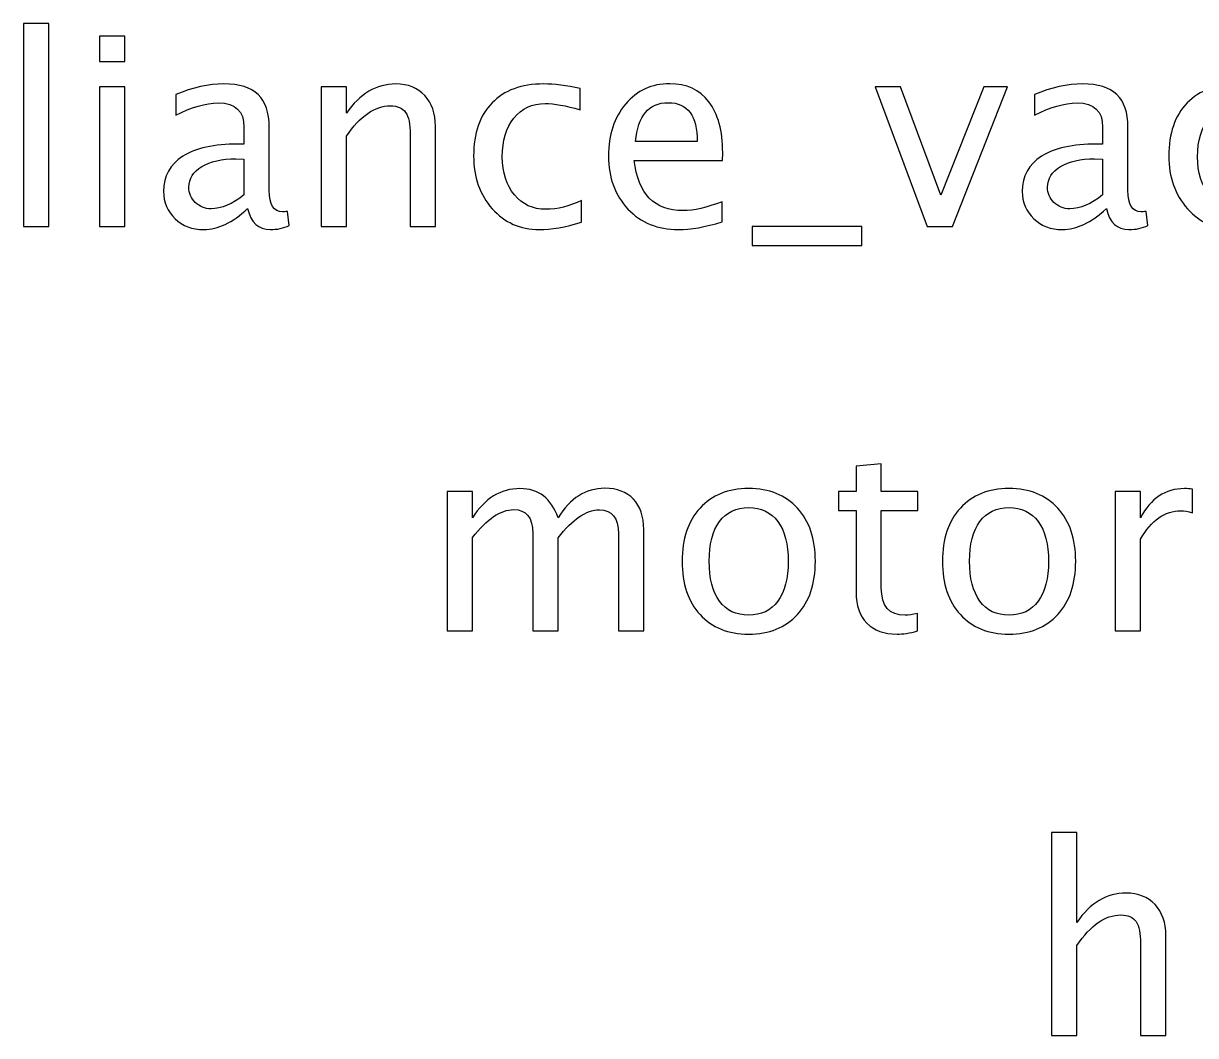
# Model space of a CAD drawing. Header units: centimetres. Extents: x -40.4 to 36.1, y -33 to 28.7.
# Drawn here: x -8.98 to -3.33, y 16.77 to 21.65 of the extents above; entities that cross this region are included whole.
import ezdxf

# ---------------------------------------------------------------- set-up
doc = ezdxf.new("R2010")
doc.units = ezdxf.units.CM
doc.header["$MEASUREMENT"] = 0
doc.layers.add('Layer 1', color=7, linetype='Continuous')

msp = doc.modelspace()

# ---------------------------------------------------------------- linework, layer by layer
at = {"layer": 'Layer 1'}
for points, knots in [([(-8.98177, 20.67044), (-8.98177, 20.67044), (-8.98177, 21.64961), (-8.98177, 21.64961), (-8.98177, 21.64961), (-8.98177, 21.64961), (-8.85985, 21.64961), (-8.85985, 21.64961), (-8.85985, 21.64961), (-8.85985, 21.64961), (-8.85985, 20.67044), (-8.85985, 20.67044), (-8.85985, 20.67044), (-8.85985, 20.67044), (-8.98177, 20.67044), (-8.98177, 20.67044)], [0, 0, 0, 0, 0.2, 0.2, 0.2, 0.2, 0.4, 0.4, 0.4, 0.4, 0.6, 0.6, 0.6, 0.6, 1, 1, 1, 1]), ([(-8.61474, 21.46673), (-8.61474, 21.46673), (-8.61474, 21.58865), (-8.61474, 21.58865), (-8.61474, 21.58865), (-8.61474, 21.58865), (-8.49282, 21.58865), (-8.49282, 21.58865), (-8.49282, 21.58865), (-8.49282, 21.58865), (-8.49282, 21.46673), (-8.49282, 21.46673), (-8.49282, 21.46673), (-8.49282, 21.46673), (-8.61474, 21.46673), (-8.61474, 21.46673)], [0, 0, 0, 0, 0.2, 0.2, 0.2, 0.2, 0.4, 0.4, 0.4, 0.4, 0.6, 0.6, 0.6, 0.6, 1, 1, 1, 1]), ([(-8.61474, 20.67044), (-8.61474, 20.67044), (-8.61474, 21.34354), (-8.61474, 21.34354), (-8.61474, 21.34354), (-8.61474, 21.34354), (-8.49282, 21.34354), (-8.49282, 21.34354), (-8.49282, 21.34354), (-8.49282, 21.34354), (-8.49282, 20.67044), (-8.49282, 20.67044), (-8.49282, 20.67044), (-8.49282, 20.67044), (-8.61474, 20.67044), (-8.61474, 20.67044)], [0, 0, 0, 0, 0.2, 0.2, 0.2, 0.2, 0.4, 0.4, 0.4, 0.4, 0.6, 0.6, 0.6, 0.6, 1, 1, 1, 1]), ([(-7.90079, 20.75617), (-7.97402, 20.68886), (-8.04451, 20.6552), (-8.11224, 20.6552), (-8.11224, 20.6552), (-8.16791, 20.6552), (-8.21427, 20.67256), (-8.25088, 20.70748), (-8.25088, 20.70748), (-8.28771, 20.74241), (-8.30613, 20.78643), (-8.30613, 20.83956), (-8.30613, 20.83956), (-8.30613, 20.91301), (-8.27523, 20.96953), (-8.21342, 21.0089), (-8.21342, 21.0089), (-8.15161, 21.04827), (-8.06292, 21.06795), (-7.94735, 21.06795), (-7.94735, 21.06795), (-7.94735, 21.06795), (-7.91878, 21.06795), (-7.91878, 21.06795), (-7.91878, 21.06795), (-7.91878, 21.06795), (-7.91878, 21.14902), (-7.91878, 21.14902), (-7.91878, 21.14902), (-7.91878, 21.22712), (-7.95942, 21.26607), (-8.04091, 21.26607), (-8.04091, 21.26607), (-8.10399, 21.26607), (-8.17299, 21.24617), (-8.24771, 21.20638), (-8.24771, 21.20638), (-8.24771, 21.20638), (-8.24771, 21.30671), (-8.24771, 21.30671), (-8.24771, 21.30671), (-8.16558, 21.34058), (-8.08811, 21.35751), (-8.01551, 21.35751), (-8.01551, 21.35751), (-7.94079, 21.35751), (-7.88555, 21.34058), (-7.8502, 21.3065), (-7.8502, 21.3065), (-7.81464, 21.27242), (-7.79686, 21.21993), (-7.79686, 21.14902), (-7.79686, 21.14902), (-7.79686, 21.14902), (-7.79686, 20.84485), (-7.79686, 20.84485), (-7.79686, 20.84485), (-7.79686, 20.77522), (-7.77548, 20.74029), (-7.73251, 20.74029), (-7.73251, 20.74029), (-7.72722, 20.74029), (-7.71939, 20.74114), (-7.70902, 20.74283), (-7.70902, 20.74283), (-7.70902, 20.74283), (-7.70034, 20.6751), (-7.70034, 20.6751), (-7.70034, 20.6751), (-7.72807, 20.66176), (-7.75855, 20.6552), (-7.79199, 20.6552), (-7.79199, 20.6552), (-7.84893, 20.6552), (-7.88512, 20.68886), (-7.90079, 20.75617)], [0, 0, 0, 0, 0.05, 0.05, 0.05, 0.05, 0.1, 0.1, 0.1, 0.1, 0.15, 0.15, 0.15, 0.15, 0.2, 0.2, 0.2, 0.2, 0.25, 0.25, 0.25, 0.25, 0.3, 0.3, 0.3, 0.3, 0.35, 0.35, 0.35, 0.35, 0.4, 0.4, 0.4, 0.4, 0.45, 0.45, 0.45, 0.45, 0.5, 0.5, 0.5, 0.5, 0.55, 0.55, 0.55, 0.55, 0.6, 0.6, 0.6, 0.6, 0.65, 0.65, 0.65, 0.65, 0.7, 0.7, 0.7, 0.7, 0.75, 0.75, 0.75, 0.75, 0.8, 0.8, 0.8, 0.8, 0.85, 0.85, 0.85, 0.85, 0.9, 0.9, 0.9, 0.9, 1, 1, 1, 1]), ([(-7.54646, 20.67044), (-7.54646, 20.67044), (-7.54646, 21.34354), (-7.54646, 21.34354), (-7.54646, 21.34354), (-7.54646, 21.34354), (-7.42454, 21.34354), (-7.42454, 21.34354), (-7.42454, 21.34354), (-7.42454, 21.34354), (-7.42454, 21.21633), (-7.42454, 21.21633), (-7.42454, 21.21633), (-7.35998, 21.31052), (-7.28082, 21.35751), (-7.18726, 21.35751), (-7.18726, 21.35751), (-7.12842, 21.35751), (-7.08164, 21.3391), (-7.04714, 21.30205), (-7.04714, 21.30205), (-7.01264, 21.26522), (-6.99528, 21.21548), (-6.99528, 21.15325), (-6.99528, 21.15325), (-6.99528, 21.15325), (-6.99528, 20.67044), (-6.99528, 20.67044), (-6.99528, 20.67044), (-6.99528, 20.67044), (-7.1172, 20.67044), (-7.1172, 20.67044), (-7.1172, 20.67044), (-7.1172, 20.67044), (-7.1172, 21.11346), (-7.1172, 21.11346), (-7.1172, 21.11346), (-7.1172, 21.16341), (-7.12461, 21.19897), (-7.13921, 21.22014), (-7.13921, 21.22014), (-7.15403, 21.24152), (-7.17837, 21.2521), (-7.21245, 21.2521), (-7.21245, 21.2521), (-7.28738, 21.2521), (-7.35808, 21.20321), (-7.42454, 21.10542), (-7.42454, 21.10542), (-7.42454, 21.10542), (-7.42454, 20.67044), (-7.42454, 20.67044), (-7.42454, 20.67044), (-7.42454, 20.67044), (-7.54646, 20.67044), (-7.54646, 20.67044)], [0, 0, 0, 0, 0.0666667, 0.0666667, 0.0666667, 0.0666667, 0.1333333, 0.1333333, 0.1333333, 0.1333333, 0.2, 0.2, 0.2, 0.2, 0.2666667, 0.2666667, 0.2666667, 0.2666667, 0.3333333, 0.3333333, 0.3333333, 0.3333333, 0.4, 0.4, 0.4, 0.4, 0.4666667, 0.4666667, 0.4666667, 0.4666667, 0.5333333, 0.5333333, 0.5333333, 0.5333333, 0.6, 0.6, 0.6, 0.6, 0.6666667, 0.6666667, 0.6666667, 0.6666667, 0.7333333, 0.7333333, 0.7333333, 0.7333333, 0.8, 0.8, 0.8, 0.8, 0.8666667, 0.8666667, 0.8666667, 0.8666667, 1, 1, 1, 1]), ([(-6.29085, 20.69076), (-6.3698, 20.66705), (-6.43796, 20.6552), (-6.49532, 20.6552), (-6.49532, 20.6552), (-6.58634, 20.6552), (-6.66169, 20.68886), (-6.72159, 20.75595), (-6.72159, 20.75595), (-6.78149, 20.82326), (-6.81155, 20.90814), (-6.81155, 21.01038), (-6.81155, 21.01038), (-6.81155, 21.1196), (-6.78192, 21.2049), (-6.72265, 21.26586), (-6.72265, 21.26586), (-6.66338, 21.32703), (-6.58062, 21.35751), (-6.47436, 21.35751), (-6.47436, 21.35751), (-6.42208, 21.35751), (-6.36324, 21.35031), (-6.29847, 21.33592), (-6.29847, 21.33592), (-6.29847, 21.33592), (-6.29847, 21.23305), (-6.29847, 21.23305), (-6.29847, 21.23305), (-6.36726, 21.25337), (-6.42335, 21.26353), (-6.46653, 21.26353), (-6.46653, 21.26353), (-6.52919, 21.26353), (-6.57935, 21.24004), (-6.61682, 21.19326), (-6.61682, 21.19326), (-6.65428, 21.14648), (-6.67312, 21.08404), (-6.67312, 21.00614), (-6.67312, 21.00614), (-6.67312, 20.93058), (-6.65365, 20.86962), (-6.61491, 20.82284), (-6.61491, 20.82284), (-6.57618, 20.77627), (-6.52559, 20.75299), (-6.46272, 20.75299), (-6.46272, 20.75299), (-6.40705, 20.75299), (-6.3499, 20.76738), (-6.29085, 20.79617), (-6.29085, 20.79617), (-6.29085, 20.79617), (-6.29085, 20.69076), (-6.29085, 20.69076)], [0, 0, 0, 0, 0.0666667, 0.0666667, 0.0666667, 0.0666667, 0.1333333, 0.1333333, 0.1333333, 0.1333333, 0.2, 0.2, 0.2, 0.2, 0.2666667, 0.2666667, 0.2666667, 0.2666667, 0.3333333, 0.3333333, 0.3333333, 0.3333333, 0.4, 0.4, 0.4, 0.4, 0.4666667, 0.4666667, 0.4666667, 0.4666667, 0.5333333, 0.5333333, 0.5333333, 0.5333333, 0.6, 0.6, 0.6, 0.6, 0.6666667, 0.6666667, 0.6666667, 0.6666667, 0.7333333, 0.7333333, 0.7333333, 0.7333333, 0.8, 0.8, 0.8, 0.8, 0.8666667, 0.8666667, 0.8666667, 0.8666667, 1, 1, 1, 1]), ([(-5.61373, 20.69203), (-5.69564, 20.66748), (-5.76571, 20.6552), (-5.82413, 20.6552), (-5.82413, 20.6552), (-5.92382, 20.6552), (-6.00489, 20.68822), (-6.06733, 20.75405), (-6.06733, 20.75405), (-6.12977, 20.81988), (-6.1611, 20.90518), (-6.1611, 21.01017), (-6.1611, 21.01017), (-6.1611, 21.11198), (-6.13358, 21.19559), (-6.07834, 21.26099), (-6.07834, 21.26099), (-6.02309, 21.32618), (-5.9524, 21.35878), (-5.86625, 21.35878), (-5.86625, 21.35878), (-5.78476, 21.35878), (-5.72168, 21.32978), (-5.67723, 21.27179), (-5.67723, 21.27179), (-5.63278, 21.21379), (-5.61055, 21.13166), (-5.61055, 21.02519), (-5.61055, 21.02519), (-5.61055, 21.02519), (-5.61119, 20.98794), (-5.61119, 20.98794), (-5.61119, 20.98794), (-5.61119, 20.98794), (-6.03664, 20.98794), (-6.03664, 20.98794), (-6.03664, 20.98794), (-6.01886, 20.82707), (-5.94033, 20.74664), (-5.80127, 20.74664), (-5.80127, 20.74664), (-5.75025, 20.74664), (-5.68781, 20.76103), (-5.61373, 20.78982), (-5.61373, 20.78982), (-5.61373, 20.78982), (-5.61373, 20.69203), (-5.61373, 20.69203)], [0, 0, 0, 0, 0.0769231, 0.0769231, 0.0769231, 0.0769231, 0.1538462, 0.1538462, 0.1538462, 0.1538462, 0.2307692, 0.2307692, 0.2307692, 0.2307692, 0.3076923, 0.3076923, 0.3076923, 0.3076923, 0.3846154, 0.3846154, 0.3846154, 0.3846154, 0.4615385, 0.4615385, 0.4615385, 0.4615385, 0.5384615, 0.5384615, 0.5384615, 0.5384615, 0.6153846, 0.6153846, 0.6153846, 0.6153846, 0.6923077, 0.6923077, 0.6923077, 0.6923077, 0.7692308, 0.7692308, 0.7692308, 0.7692308, 0.8461538, 0.8461538, 0.8461538, 0.8461538, 1, 1, 1, 1]), ([(-4.62504, 20.67044), (-4.62504, 20.67044), (-4.87565, 21.34354), (-4.87565, 21.34354), (-4.87565, 21.34354), (-4.87565, 21.34354), (-4.75373, 21.34354), (-4.75373, 21.34354), (-4.75373, 21.34354), (-4.75373, 21.34354), (-4.55836, 20.82051), (-4.55836, 20.82051), (-4.55836, 20.82051), (-4.55836, 20.82051), (-4.35156, 21.34354), (-4.35156, 21.34354), (-4.35156, 21.34354), (-4.35156, 21.34354), (-4.23684, 21.34354), (-4.23684, 21.34354), (-4.23684, 21.34354), (-4.23684, 21.34354), (-4.5029, 20.67044), (-4.5029, 20.67044), (-4.5029, 20.67044), (-4.5029, 20.67044), (-4.62504, 20.67044), (-4.62504, 20.67044)], [0, 0, 0, 0, 0.125, 0.125, 0.125, 0.125, 0.25, 0.25, 0.25, 0.25, 0.375, 0.375, 0.375, 0.375, 0.5, 0.5, 0.5, 0.5, 0.625, 0.625, 0.625, 0.625, 0.75, 0.75, 0.75, 0.75, 1, 1, 1, 1]), ([(-3.76101, 20.75617), (-3.83424, 20.68886), (-3.90473, 20.6552), (-3.97246, 20.6552), (-3.97246, 20.6552), (-4.02813, 20.6552), (-4.07449, 20.67256), (-4.1111, 20.70748), (-4.1111, 20.70748), (-4.14793, 20.74241), (-4.16635, 20.78643), (-4.16635, 20.83956), (-4.16635, 20.83956), (-4.16635, 20.91301), (-4.13545, 20.96953), (-4.07364, 21.0089), (-4.07364, 21.0089), (-4.01183, 21.04827), (-3.92314, 21.06795), (-3.80757, 21.06795), (-3.80757, 21.06795), (-3.80757, 21.06795), (-3.779, 21.06795), (-3.779, 21.06795), (-3.779, 21.06795), (-3.779, 21.06795), (-3.779, 21.14902), (-3.779, 21.14902), (-3.779, 21.14902), (-3.779, 21.22712), (-3.81964, 21.26607), (-3.90113, 21.26607), (-3.90113, 21.26607), (-3.96421, 21.26607), (-4.03321, 21.24617), (-4.10793, 21.20638), (-4.10793, 21.20638), (-4.10793, 21.20638), (-4.10793, 21.30671), (-4.10793, 21.30671), (-4.10793, 21.30671), (-4.0258, 21.34058), (-3.94833, 21.35751), (-3.87573, 21.35751), (-3.87573, 21.35751), (-3.80101, 21.35751), (-3.74577, 21.34058), (-3.71042, 21.3065), (-3.71042, 21.3065), (-3.67486, 21.27242), (-3.65708, 21.21993), (-3.65708, 21.14902), (-3.65708, 21.14902), (-3.65708, 21.14902), (-3.65708, 20.84485), (-3.65708, 20.84485), (-3.65708, 20.84485), (-3.65708, 20.77522), (-3.6357, 20.74029), (-3.59273, 20.74029), (-3.59273, 20.74029), (-3.58744, 20.74029), (-3.57961, 20.74114), (-3.56924, 20.74283), (-3.56924, 20.74283), (-3.56924, 20.74283), (-3.56056, 20.6751), (-3.56056, 20.6751), (-3.56056, 20.6751), (-3.58829, 20.66176), (-3.61877, 20.6552), (-3.65221, 20.6552), (-3.65221, 20.6552), (-3.70915, 20.6552), (-3.74534, 20.68886), (-3.76101, 20.75617)], [0, 0, 0, 0, 0.05, 0.05, 0.05, 0.05, 0.1, 0.1, 0.1, 0.1, 0.15, 0.15, 0.15, 0.15, 0.2, 0.2, 0.2, 0.2, 0.25, 0.25, 0.25, 0.25, 0.3, 0.3, 0.3, 0.3, 0.35, 0.35, 0.35, 0.35, 0.4, 0.4, 0.4, 0.4, 0.45, 0.45, 0.45, 0.45, 0.5, 0.5, 0.5, 0.5, 0.55, 0.55, 0.55, 0.55, 0.6, 0.6, 0.6, 0.6, 0.65, 0.65, 0.65, 0.65, 0.7, 0.7, 0.7, 0.7, 0.75, 0.75, 0.75, 0.75, 0.8, 0.8, 0.8, 0.8, 0.85, 0.85, 0.85, 0.85, 0.9, 0.9, 0.9, 0.9, 1, 1, 1, 1]), ([(-2.93932, 20.69076), (-3.01827, 20.66705), (-3.08643, 20.6552), (-3.14379, 20.6552), (-3.14379, 20.6552), (-3.23481, 20.6552), (-3.31016, 20.68886), (-3.37006, 20.75595), (-3.37006, 20.75595), (-3.42996, 20.82326), (-3.46002, 20.90814), (-3.46002, 21.01038), (-3.46002, 21.01038), (-3.46002, 21.1196), (-3.43039, 21.2049), (-3.37112, 21.26586), (-3.37112, 21.26586), (-3.31185, 21.32703), (-3.22909, 21.35751), (-3.12283, 21.35751), (-3.12283, 21.35751), (-3.07055, 21.35751), (-3.01171, 21.35031), (-2.94694, 21.33592), (-2.94694, 21.33592), (-2.94694, 21.33592), (-2.94694, 21.23305), (-2.94694, 21.23305), (-2.94694, 21.23305), (-3.01573, 21.25337), (-3.07182, 21.26353), (-3.115, 21.26353), (-3.115, 21.26353), (-3.17766, 21.26353), (-3.22782, 21.24004), (-3.26529, 21.19326), (-3.26529, 21.19326), (-3.30275, 21.14648), (-3.32159, 21.08404), (-3.32159, 21.00614), (-3.32159, 21.00614), (-3.32159, 20.93058), (-3.30212, 20.86962), (-3.26338, 20.82284), (-3.26338, 20.82284), (-3.22465, 20.77627), (-3.17406, 20.75299), (-3.11119, 20.75299), (-3.11119, 20.75299), (-3.05552, 20.75299), (-2.99837, 20.76738), (-2.93932, 20.79617), (-2.93932, 20.79617), (-2.93932, 20.79617), (-2.93932, 20.69076), (-2.93932, 20.69076)], [0, 0, 0, 0, 0.0666667, 0.0666667, 0.0666667, 0.0666667, 0.1333333, 0.1333333, 0.1333333, 0.1333333, 0.2, 0.2, 0.2, 0.2, 0.2666667, 0.2666667, 0.2666667, 0.2666667, 0.3333333, 0.3333333, 0.3333333, 0.3333333, 0.4, 0.4, 0.4, 0.4, 0.4666667, 0.4666667, 0.4666667, 0.4666667, 0.5333333, 0.5333333, 0.5333333, 0.5333333, 0.6, 0.6, 0.6, 0.6, 0.6666667, 0.6666667, 0.6666667, 0.6666667, 0.7333333, 0.7333333, 0.7333333, 0.7333333, 0.8, 0.8, 0.8, 0.8, 0.8666667, 0.8666667, 0.8666667, 0.8666667, 1, 1, 1, 1]), ([(-6.03029, 21.07938), (-6.03029, 21.07938), (-5.73311, 21.07938), (-5.73311, 21.07938), (-5.73311, 21.07938), (-5.73311, 21.20469), (-5.77989, 21.26734), (-5.87323, 21.26734), (-5.87323, 21.26734), (-5.96721, 21.26734), (-6.01949, 21.20469), (-6.03029, 21.07938)], [0, 0, 0, 0, 0.25, 0.25, 0.25, 0.25, 0.5, 0.5, 0.5, 0.5, 1, 1, 1, 1]), ([(-7.91878, 20.82263), (-7.91878, 20.82263), (-7.91878, 20.99556), (-7.91878, 20.99556), (-7.91878, 20.99556), (-7.91878, 20.99556), (-7.95794, 20.99683), (-7.95794, 20.99683), (-7.95794, 20.99683), (-8.02567, 20.99683), (-8.08028, 20.98434), (-8.12198, 20.95937), (-8.12198, 20.95937), (-8.16347, 20.93418), (-8.18421, 20.90095), (-8.18421, 20.85946), (-8.18421, 20.85946), (-8.18421, 20.83046), (-8.17384, 20.80591), (-8.15331, 20.7858), (-8.15331, 20.7858), (-8.13256, 20.76569), (-8.10737, 20.75553), (-8.07753, 20.75553), (-8.07753, 20.75553), (-8.02673, 20.75553), (-7.97381, 20.77797), (-7.91878, 20.82263)], [0, 0, 0, 0, 0.125, 0.125, 0.125, 0.125, 0.25, 0.25, 0.25, 0.25, 0.375, 0.375, 0.375, 0.375, 0.5, 0.5, 0.5, 0.5, 0.625, 0.625, 0.625, 0.625, 0.75, 0.75, 0.75, 0.75, 1, 1, 1, 1]), ([(-3.779, 20.82263), (-3.779, 20.82263), (-3.779, 20.99556), (-3.779, 20.99556), (-3.779, 20.99556), (-3.779, 20.99556), (-3.81816, 20.99683), (-3.81816, 20.99683), (-3.81816, 20.99683), (-3.88589, 20.99683), (-3.9405, 20.98434), (-3.9822, 20.95937), (-3.9822, 20.95937), (-4.02369, 20.93418), (-4.04443, 20.90095), (-4.04443, 20.85946), (-4.04443, 20.85946), (-4.04443, 20.83046), (-4.03406, 20.80591), (-4.01353, 20.7858), (-4.01353, 20.7858), (-3.99278, 20.76569), (-3.96759, 20.75553), (-3.93775, 20.75553), (-3.93775, 20.75553), (-3.88695, 20.75553), (-3.83403, 20.77797), (-3.779, 20.82263)], [0, 0, 0, 0, 0.125, 0.125, 0.125, 0.125, 0.25, 0.25, 0.25, 0.25, 0.375, 0.375, 0.375, 0.375, 0.5, 0.5, 0.5, 0.5, 0.625, 0.625, 0.625, 0.625, 0.75, 0.75, 0.75, 0.75, 1, 1, 1, 1]), ([(-5.46874, 20.579), (-5.46874, 20.579), (-5.46874, 20.67044), (-5.46874, 20.67044), (-5.46874, 20.67044), (-5.46874, 20.67044), (-4.94042, 20.67044), (-4.94042, 20.67044), (-4.94042, 20.67044), (-4.94042, 20.67044), (-4.94042, 20.579), (-4.94042, 20.579), (-4.94042, 20.579), (-4.94042, 20.579), (-5.46874, 20.579), (-5.46874, 20.579)], [0, 0, 0, 0, 0.2, 0.2, 0.2, 0.2, 0.4, 0.4, 0.4, 0.4, 0.6, 0.6, 0.6, 0.6, 1, 1, 1, 1]), ([(-4.67201, 18.71908), (-4.70969, 18.70871), (-4.74249, 18.70363), (-4.77022, 18.70363), (-4.77022, 18.70363), (-4.83245, 18.70363), (-4.88092, 18.72141), (-4.91564, 18.75697), (-4.91564, 18.75697), (-4.95056, 18.79253), (-4.96792, 18.84185), (-4.96792, 18.90514), (-4.96792, 18.90514), (-4.96792, 18.90514), (-4.96792, 19.30053), (-4.96792, 19.30053), (-4.96792, 19.30053), (-4.96792, 19.30053), (-5.05216, 19.30053), (-5.05216, 19.30053), (-5.05216, 19.30053), (-5.05216, 19.30053), (-5.05216, 19.39197), (-5.05216, 19.39197), (-5.05216, 19.39197), (-5.05216, 19.39197), (-4.96792, 19.39197), (-4.96792, 19.39197), (-4.96792, 19.39197), (-4.96792, 19.39197), (-4.96792, 19.51368), (-4.96792, 19.51368), (-4.96792, 19.51368), (-4.96792, 19.51368), (-4.846, 19.52532), (-4.846, 19.52532), (-4.846, 19.52532), (-4.846, 19.52532), (-4.846, 19.39197), (-4.846, 19.39197), (-4.846, 19.39197), (-4.846, 19.39197), (-4.66947, 19.39197), (-4.66947, 19.39197), (-4.66947, 19.39197), (-4.66947, 19.39197), (-4.66947, 19.30053), (-4.66947, 19.30053), (-4.66947, 19.30053), (-4.66947, 19.30053), (-4.846, 19.30053), (-4.846, 19.30053), (-4.846, 19.30053), (-4.846, 19.30053), (-4.846, 18.92715), (-4.846, 18.92715), (-4.846, 18.92715), (-4.846, 18.8391), (-4.80769, 18.79507), (-4.73128, 18.79507), (-4.73128, 18.79507), (-4.71498, 18.79507), (-4.69529, 18.79782), (-4.67201, 18.80311), (-4.67201, 18.80311), (-4.67201, 18.80311), (-4.67201, 18.71908), (-4.67201, 18.71908)], [0, 0, 0, 0, 0.0555556, 0.0555556, 0.0555556, 0.0555556, 0.1111111, 0.1111111, 0.1111111, 0.1111111, 0.1666667, 0.1666667, 0.1666667, 0.1666667, 0.2222222, 0.2222222, 0.2222222, 0.2222222, 0.2777778, 0.2777778, 0.2777778, 0.2777778, 0.3333333, 0.3333333, 0.3333333, 0.3333333, 0.3888889, 0.3888889, 0.3888889, 0.3888889, 0.4444444, 0.4444444, 0.4444444, 0.4444444, 0.5, 0.5, 0.5, 0.5, 0.5555556, 0.5555556, 0.5555556, 0.5555556, 0.6111111, 0.6111111, 0.6111111, 0.6111111, 0.6666667, 0.6666667, 0.6666667, 0.6666667, 0.7222222, 0.7222222, 0.7222222, 0.7222222, 0.7777778, 0.7777778, 0.7777778, 0.7777778, 0.8333333, 0.8333333, 0.8333333, 0.8333333, 0.8888889, 0.8888889, 0.8888889, 0.8888889, 1, 1, 1, 1]), ([(-6.93896, 18.71887), (-6.93896, 18.71887), (-6.93896, 19.39197), (-6.93896, 19.39197), (-6.93896, 19.39197), (-6.93896, 19.39197), (-6.81704, 19.39197), (-6.81704, 19.39197), (-6.81704, 19.39197), (-6.81704, 19.39197), (-6.81704, 19.26476), (-6.81704, 19.26476), (-6.81704, 19.26476), (-6.75756, 19.35895), (-6.68136, 19.40594), (-6.58802, 19.40594), (-6.58802, 19.40594), (-6.49806, 19.40594), (-6.43689, 19.35895), (-6.40429, 19.26476), (-6.40429, 19.26476), (-6.3465, 19.3598), (-6.27115, 19.40721), (-6.17865, 19.40721), (-6.17865, 19.40721), (-6.1196, 19.40721), (-6.07367, 19.38985), (-6.04086, 19.35493), (-6.04086, 19.35493), (-6.00805, 19.32), (-5.99154, 19.27111), (-5.99154, 19.20824), (-5.99154, 19.20824), (-5.99154, 19.20824), (-5.99154, 18.71887), (-5.99154, 18.71887), (-5.99154, 18.71887), (-5.99154, 18.71887), (-6.11346, 18.71887), (-6.11346, 18.71887), (-6.11346, 18.71887), (-6.11346, 18.71887), (-6.11346, 19.18814), (-6.11346, 19.18814), (-6.11346, 19.18814), (-6.11346, 19.26476), (-6.14394, 19.30307), (-6.2049, 19.30307), (-6.2049, 19.30307), (-6.26819, 19.30307), (-6.33465, 19.25841), (-6.40429, 19.16887), (-6.40429, 19.16887), (-6.40429, 19.16887), (-6.40429, 18.71887), (-6.40429, 18.71887), (-6.40429, 18.71887), (-6.40429, 18.71887), (-6.52621, 18.71887), (-6.52621, 18.71887), (-6.52621, 18.71887), (-6.52621, 18.71887), (-6.52621, 19.18856), (-6.52621, 19.18856), (-6.52621, 19.18856), (-6.52621, 19.26582), (-6.55711, 19.30434), (-6.61913, 19.30434), (-6.61913, 19.30434), (-6.68073, 19.30434), (-6.74677, 19.25947), (-6.81704, 19.16951), (-6.81704, 19.16951), (-6.81704, 19.16951), (-6.81704, 18.71887), (-6.81704, 18.71887), (-6.81704, 18.71887), (-6.81704, 18.71887), (-6.93896, 18.71887), (-6.93896, 18.71887)], [0, 0, 0, 0, 0.047619, 0.047619, 0.047619, 0.047619, 0.0952381, 0.0952381, 0.0952381, 0.0952381, 0.1428571, 0.1428571, 0.1428571, 0.1428571, 0.1904762, 0.1904762, 0.1904762, 0.1904762, 0.2380952, 0.2380952, 0.2380952, 0.2380952, 0.2857143, 0.2857143, 0.2857143, 0.2857143, 0.3333333, 0.3333333, 0.3333333, 0.3333333, 0.3809524, 0.3809524, 0.3809524, 0.3809524, 0.4285714, 0.4285714, 0.4285714, 0.4285714, 0.4761905, 0.4761905, 0.4761905, 0.4761905, 0.5238095, 0.5238095, 0.5238095, 0.5238095, 0.5714286, 0.5714286, 0.5714286, 0.5714286, 0.6190476, 0.6190476, 0.6190476, 0.6190476, 0.6666667, 0.6666667, 0.6666667, 0.6666667, 0.7142857, 0.7142857, 0.7142857, 0.7142857, 0.7619048, 0.7619048, 0.7619048, 0.7619048, 0.8095238, 0.8095238, 0.8095238, 0.8095238, 0.8571429, 0.8571429, 0.8571429, 0.8571429, 0.9047619, 0.9047619, 0.9047619, 0.9047619, 1, 1, 1, 1]), ([(-5.48523, 18.70363), (-5.58408, 18.70363), (-5.66239, 18.73517), (-5.71997, 18.79825), (-5.71997, 18.79825), (-5.77775, 18.86132), (-5.80654, 18.94705), (-5.80654, 19.05521), (-5.80654, 19.05521), (-5.80654, 19.16316), (-5.77775, 19.24867), (-5.71997, 19.31154), (-5.71997, 19.31154), (-5.66239, 19.3744), (-5.58408, 19.40594), (-5.48523, 19.40594), (-5.48523, 19.40594), (-5.38638, 19.40594), (-5.30806, 19.3744), (-5.25049, 19.31154), (-5.25049, 19.31154), (-5.19271, 19.24867), (-5.16392, 19.16316), (-5.16392, 19.05521), (-5.16392, 19.05521), (-5.16392, 18.94705), (-5.19271, 18.86132), (-5.25049, 18.79825), (-5.25049, 18.79825), (-5.30806, 18.73517), (-5.38638, 18.70363), (-5.48523, 18.70363)], [0, 0, 0, 0, 0.1111111, 0.1111111, 0.1111111, 0.1111111, 0.2222222, 0.2222222, 0.2222222, 0.2222222, 0.3333333, 0.3333333, 0.3333333, 0.3333333, 0.4444444, 0.4444444, 0.4444444, 0.4444444, 0.5555556, 0.5555556, 0.5555556, 0.5555556, 0.6666667, 0.6666667, 0.6666667, 0.6666667, 0.7777778, 0.7777778, 0.7777778, 0.7777778, 1, 1, 1, 1]), ([(-4.23005, 18.70363), (-4.3289, 18.70363), (-4.40721, 18.73517), (-4.46479, 18.79825), (-4.46479, 18.79825), (-4.52257, 18.86132), (-4.55136, 18.94705), (-4.55136, 19.05521), (-4.55136, 19.05521), (-4.55136, 19.16316), (-4.52257, 19.24867), (-4.46479, 19.31154), (-4.46479, 19.31154), (-4.40721, 19.3744), (-4.3289, 19.40594), (-4.23005, 19.40594), (-4.23005, 19.40594), (-4.1312, 19.40594), (-4.05288, 19.3744), (-3.99531, 19.31154), (-3.99531, 19.31154), (-3.93753, 19.24867), (-3.90874, 19.16316), (-3.90874, 19.05521), (-3.90874, 19.05521), (-3.90874, 18.94705), (-3.93753, 18.86132), (-3.99531, 18.79825), (-3.99531, 18.79825), (-4.05288, 18.73517), (-4.1312, 18.70363), (-4.23005, 18.70363)], [0, 0, 0, 0, 0.1111111, 0.1111111, 0.1111111, 0.1111111, 0.2222222, 0.2222222, 0.2222222, 0.2222222, 0.3333333, 0.3333333, 0.3333333, 0.3333333, 0.4444444, 0.4444444, 0.4444444, 0.4444444, 0.5555556, 0.5555556, 0.5555556, 0.5555556, 0.6666667, 0.6666667, 0.6666667, 0.6666667, 0.7777778, 0.7777778, 0.7777778, 0.7777778, 1, 1, 1, 1]), ([(-3.71782, 18.71887), (-3.71782, 18.71887), (-3.71782, 19.39197), (-3.71782, 19.39197), (-3.71782, 19.39197), (-3.71782, 19.39197), (-3.5959, 19.39197), (-3.5959, 19.39197), (-3.5959, 19.39197), (-3.5959, 19.39197), (-3.5959, 19.26476), (-3.5959, 19.26476), (-3.5959, 19.26476), (-3.54743, 19.35895), (-3.47715, 19.40594), (-3.38487, 19.40594), (-3.38487, 19.40594), (-3.37238, 19.40594), (-3.35926, 19.40488), (-3.34571, 19.40277), (-3.34571, 19.40277), (-3.34571, 19.40277), (-3.34571, 19.28868), (-3.34571, 19.28868), (-3.34571, 19.28868), (-3.36688, 19.29566), (-3.3855, 19.29926), (-3.40159, 19.29926), (-3.40159, 19.29926), (-3.47906, 19.29926), (-3.54383, 19.25354), (-3.5959, 19.16189), (-3.5959, 19.16189), (-3.5959, 19.16189), (-3.5959, 18.71887), (-3.5959, 18.71887), (-3.5959, 18.71887), (-3.5959, 18.71887), (-3.71782, 18.71887), (-3.71782, 18.71887)], [0, 0, 0, 0, 0.0909091, 0.0909091, 0.0909091, 0.0909091, 0.1818182, 0.1818182, 0.1818182, 0.1818182, 0.2727273, 0.2727273, 0.2727273, 0.2727273, 0.3636364, 0.3636364, 0.3636364, 0.3636364, 0.4545455, 0.4545455, 0.4545455, 0.4545455, 0.5454545, 0.5454545, 0.5454545, 0.5454545, 0.6363636, 0.6363636, 0.6363636, 0.6363636, 0.7272727, 0.7272727, 0.7272727, 0.7272727, 0.8181818, 0.8181818, 0.8181818, 0.8181818, 1, 1, 1, 1]), ([(-5.48544, 18.79507), (-5.42512, 18.79507), (-5.37813, 18.81772), (-5.34468, 18.86323), (-5.34468, 18.86323), (-5.31145, 18.90852), (-5.29473, 18.97266), (-5.29473, 19.05521), (-5.29473, 19.05521), (-5.29473, 19.13755), (-5.31145, 19.20147), (-5.34468, 19.24677), (-5.34468, 19.24677), (-5.37813, 19.29185), (-5.42512, 19.3145), (-5.48544, 19.3145), (-5.48544, 19.3145), (-5.54598, 19.3145), (-5.59297, 19.29185), (-5.62599, 19.24677), (-5.62599, 19.24677), (-5.65922, 19.20147), (-5.67573, 19.13755), (-5.67573, 19.05521), (-5.67573, 19.05521), (-5.67573, 18.97266), (-5.65922, 18.90852), (-5.62599, 18.86323), (-5.62599, 18.86323), (-5.59297, 18.81772), (-5.54598, 18.79507), (-5.48544, 18.79507)], [0, 0, 0, 0, 0.1111111, 0.1111111, 0.1111111, 0.1111111, 0.2222222, 0.2222222, 0.2222222, 0.2222222, 0.3333333, 0.3333333, 0.3333333, 0.3333333, 0.4444444, 0.4444444, 0.4444444, 0.4444444, 0.5555556, 0.5555556, 0.5555556, 0.5555556, 0.6666667, 0.6666667, 0.6666667, 0.6666667, 0.7777778, 0.7777778, 0.7777778, 0.7777778, 1, 1, 1, 1]), ([(-4.23026, 18.79507), (-4.16994, 18.79507), (-4.12295, 18.81772), (-4.0895, 18.86323), (-4.0895, 18.86323), (-4.05627, 18.90852), (-4.03955, 18.97266), (-4.03955, 19.05521), (-4.03955, 19.05521), (-4.03955, 19.13755), (-4.05627, 19.20147), (-4.0895, 19.24677), (-4.0895, 19.24677), (-4.12295, 19.29185), (-4.16994, 19.3145), (-4.23026, 19.3145), (-4.23026, 19.3145), (-4.2908, 19.3145), (-4.33779, 19.29185), (-4.37081, 19.24677), (-4.37081, 19.24677), (-4.40404, 19.20147), (-4.42055, 19.13755), (-4.42055, 19.05521), (-4.42055, 19.05521), (-4.42055, 18.97266), (-4.40404, 18.90852), (-4.37081, 18.86323), (-4.37081, 18.86323), (-4.33779, 18.81772), (-4.2908, 18.79507), (-4.23026, 18.79507)], [0, 0, 0, 0, 0.1111111, 0.1111111, 0.1111111, 0.1111111, 0.2222222, 0.2222222, 0.2222222, 0.2222222, 0.3333333, 0.3333333, 0.3333333, 0.3333333, 0.4444444, 0.4444444, 0.4444444, 0.4444444, 0.5555556, 0.5555556, 0.5555556, 0.5555556, 0.6666667, 0.6666667, 0.6666667, 0.6666667, 0.7777778, 0.7777778, 0.7777778, 0.7777778, 1, 1, 1, 1]), ([(-4.02526, 16.7673), (-4.02526, 16.7673), (-4.02526, 17.74647), (-4.02526, 17.74647), (-4.02526, 17.74647), (-4.02526, 17.74647), (-3.90334, 17.74647), (-3.90334, 17.74647), (-3.90334, 17.74647), (-3.90334, 17.74647), (-3.90334, 17.31319), (-3.90334, 17.31319), (-3.90334, 17.31319), (-3.83878, 17.40738), (-3.75962, 17.45437), (-3.66606, 17.45437), (-3.66606, 17.45437), (-3.60722, 17.45437), (-3.56044, 17.43596), (-3.52594, 17.39891), (-3.52594, 17.39891), (-3.49144, 17.36208), (-3.47408, 17.31234), (-3.47408, 17.25011), (-3.47408, 17.25011), (-3.47408, 17.25011), (-3.47408, 16.7673), (-3.47408, 16.7673), (-3.47408, 16.7673), (-3.47408, 16.7673), (-3.596, 16.7673), (-3.596, 16.7673), (-3.596, 16.7673), (-3.596, 16.7673), (-3.596, 17.21032), (-3.596, 17.21032), (-3.596, 17.21032), (-3.596, 17.26027), (-3.60341, 17.29583), (-3.61801, 17.317), (-3.61801, 17.317), (-3.63283, 17.33838), (-3.65717, 17.34896), (-3.69125, 17.34896), (-3.69125, 17.34896), (-3.76618, 17.34896), (-3.83688, 17.30007), (-3.90334, 17.20228), (-3.90334, 17.20228), (-3.90334, 17.20228), (-3.90334, 16.7673), (-3.90334, 16.7673), (-3.90334, 16.7673), (-3.90334, 16.7673), (-4.02526, 16.7673), (-4.02526, 16.7673)], [0, 0, 0, 0, 0.0666667, 0.0666667, 0.0666667, 0.0666667, 0.1333333, 0.1333333, 0.1333333, 0.1333333, 0.2, 0.2, 0.2, 0.2, 0.2666667, 0.2666667, 0.2666667, 0.2666667, 0.3333333, 0.3333333, 0.3333333, 0.3333333, 0.4, 0.4, 0.4, 0.4, 0.4666667, 0.4666667, 0.4666667, 0.4666667, 0.5333333, 0.5333333, 0.5333333, 0.5333333, 0.6, 0.6, 0.6, 0.6, 0.6666667, 0.6666667, 0.6666667, 0.6666667, 0.7333333, 0.7333333, 0.7333333, 0.7333333, 0.8, 0.8, 0.8, 0.8, 0.8666667, 0.8666667, 0.8666667, 0.8666667, 1, 1, 1, 1])]:
    msp.add_open_spline(points, degree=3, knots=knots, dxfattribs=at)

doc.saveas('drawing.dxf')
